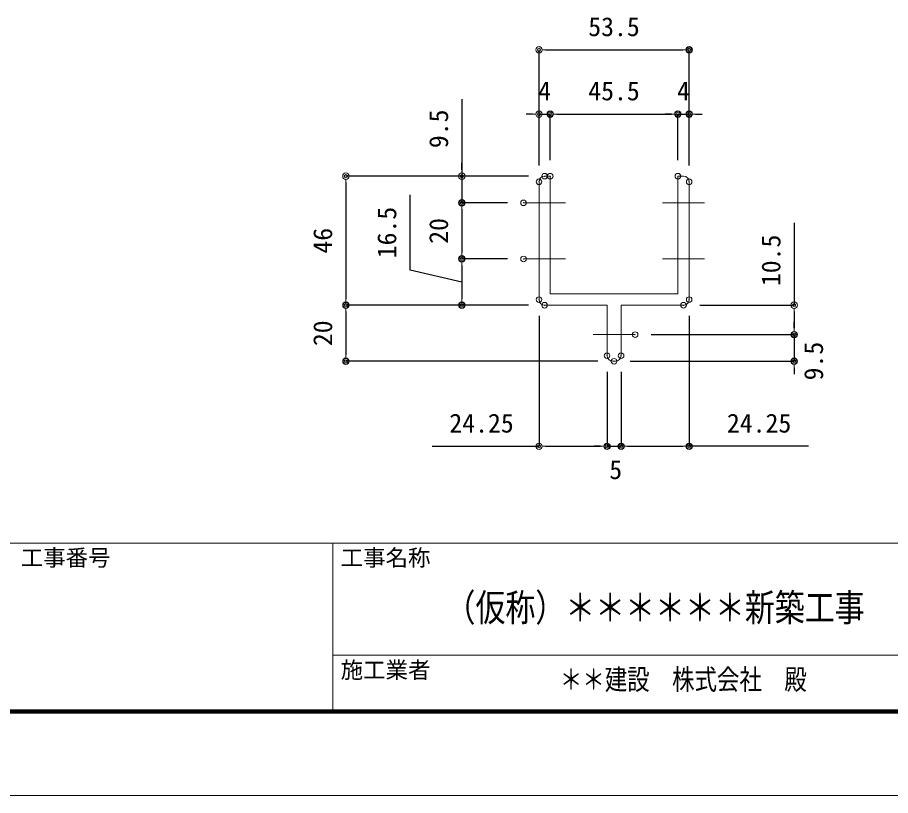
# Model space of a CAD drawing. Units: millimetres, scale not verified. Extents: x -1682 to 1682, y -1188 to 1188.
# Drawn here: x 217 to 839, y -1188 to -633 of the extents above; entities that cross this region are included whole.
import ezdxf
from ezdxf.enums import TextEntityAlignment as Align

# ---------------------------------------------------------------- set-up
doc = ezdxf.new("R2010")
doc.units = ezdxf.units.MM
doc.header["$LTSCALE"] = 8
doc.header["$PDMODE"] = 32
doc.header["$PDSIZE"] = 4
for name, color, linetype, lineweight in [('0-0_0', 7, 'Continuous', 18), ('0-1_DEFPOINTS', 7, 'Continuous', 18), ('0-4_WAKU', 7, 'Continuous', 18), ('0-C_4アルミ', 6, 'Continuous', 18)]:
    doc.layers.add(name, color=color, linetype=linetype, lineweight=lineweight)
doc.layers.add('0-2_MOJI', color=7, linetype='Continuous')
doc.layers.add('0-9_1手摺寸法', color=7, linetype='Continuous')
doc.styles.add('ＭＳ ゴシック', font='')
doc.styles.get('ＭＳ ゴシック').set_extended_font_data('MS Gothic')

# ---------------------------------------------------------------- blocks, each defined once
blk = doc.blocks.new('_ORIGIN2')
at = {"layer": '0-0_0'}
blk.add_line((-0.5, 0), (-1, 0), dxfattribs=at)
for radius in [0.5, 0.25]:
    blk.add_circle((0, 0), radius, dxfattribs=at)
blk = doc.blocks.new('D56')
at = {"layer": '0-1_DEFPOINTS'}
for p in [(734.599, -322.4), (592.984, -414.4), (734.599, -414.4)]:
    blk.add_point(p, dxfattribs=at)
at = {"layer": '0-9_1手摺寸法'}
for p, q in [((723.099, -322.4), (592.984, -322.4)), ((592.984, -327), (592.984, -409.8)), ((723.099, -414.4), (592.984, -414.4))]:
    blk.add_line(p, q, dxfattribs=at)
at = {"layer": '0-9_1手摺寸法', "xscale": 4.6, "yscale": 4.6}
for p, rotation in [((592.984, -322.4), 90), ((592.984, -414.4), 270)]:
    blk.add_blockref('_ORIGIN2', p, dxfattribs=dict(at, rotation=rotation))
at = {"layer": '0-9_1手摺寸法', "style": 'ＭＳ ゴシック'}
blk.add_text('46', height=13.49, rotation=90, dxfattribs=at).set_placement((587.234, -377.6), align=Align.BOTTOM_LEFT)
blk = doc.blocks.new('D57')
at = {"layer": '0-1_DEFPOINTS'}
for p in [(734.599, -322.4), (675.596, -341.4), (719.599, -341.4)]:
    blk.add_point(p, dxfattribs=at)
at = {"layer": '0-9_1手摺寸法'}
for p, q in [((675.596, -267.438), (675.596, -322.4)), ((675.596, -317.8), (675.596, -313.2)), ((723.099, -322.4), (675.596, -322.4)), ((675.596, -322.4), (675.596, -341.4)), ((675.596, -322.4), (675.596, -341.4)), ((708.099, -341.4), (675.596, -341.4)), ((675.596, -346), (675.596, -350.6))]:
    blk.add_line(p, q, dxfattribs=at)
at = {"layer": '0-9_1手摺寸法', "xscale": 4.6, "yscale": 4.6}
for p, rotation in [((675.596, -322.4), 270), ((675.596, -341.4), 90)]:
    blk.add_blockref('_ORIGIN2', p, dxfattribs=dict(at, rotation=rotation))
at = {"layer": '0-9_1手摺寸法', "style": 'ＭＳ ゴシック'}
blk.add_text('9.5', height=13.49, rotation=90, dxfattribs=at).set_placement((669.846, -302.409), align=Align.BOTTOM_LEFT)
blk = doc.blocks.new('D58')
at = {"layer": '0-1_DEFPOINTS'}
for p in [(719.599, -341.4), (675.596, -381.4), (719.599, -381.4)]:
    blk.add_point(p, dxfattribs=at)
at = {"layer": '0-9_1手摺寸法'}
for p, q in [((708.099, -341.4), (675.596, -341.4)), ((675.596, -346), (675.596, -376.8)), ((708.099, -381.4), (675.596, -381.4))]:
    blk.add_line(p, q, dxfattribs=at)
at = {"layer": '0-9_1手摺寸法', "xscale": 4.6, "yscale": 4.6}
for p, rotation in [((675.596, -341.4), 90), ((675.596, -381.4), 270)]:
    blk.add_blockref('_ORIGIN2', p, dxfattribs=dict(at, rotation=rotation))
at = {"layer": '0-9_1手摺寸法', "style": 'ＭＳ ゴシック'}
blk.add_text('20', height=13.49, rotation=90, dxfattribs=at).set_placement((669.846, -370.6), align=Align.BOTTOM_LEFT)
blk = doc.blocks.new('D59')
at = {"layer": '0-1_DEFPOINTS'}
for p in [(719.599, -381.4), (675.596, -414.4), (734.599, -414.4)]:
    blk.add_point(p, dxfattribs=at)
at = {"layer": '0-9_1手摺寸法'}
for p, q in [((708.099, -381.4), (675.596, -381.4)), ((675.596, -386), (675.596, -409.8)), ((723.099, -414.4), (675.596, -414.4))]:
    blk.add_line(p, q, dxfattribs=at)
blk.add_lwpolyline([(675.596, -397.9), (638.676, -389.338), (638.676, -335.781)], dxfattribs=at)
at = {"layer": '0-9_1手摺寸法', "xscale": 4.6, "yscale": 4.6}
for p, rotation in [((675.596, -381.4), 90), ((675.596, -414.4), 270)]:
    blk.add_blockref('_ORIGIN2', p, dxfattribs=dict(at, rotation=rotation))
at = {"layer": '0-9_1手摺寸法', "style": 'ＭＳ ゴシック'}
blk.add_text('16.5', height=13.49, rotation=90, dxfattribs=at).set_placement((632.926, -380.96), align=Align.BOTTOM_LEFT)
blk = doc.blocks.new('D60')
at = {"layer": '0-1_DEFPOINTS'}
for p in [(738.599, -278.107), (738.599, -322.4), (730.599, -326.4)]:
    blk.add_point(p, dxfattribs=at)
at = {"layer": '0-9_1手摺寸法'}
for p, q in [((725.999, -278.107), (721.399, -278.107)), ((730.599, -314.9), (730.599, -278.107)), ((730.599, -278.107), (738.599, -278.107)), ((738.599, -310.9), (738.599, -278.107)), ((743.199, -278.107), (747.799, -278.107))]:
    blk.add_line(p, q, dxfattribs=at)
at = {"layer": '0-9_1手摺寸法', "xscale": 4.6, "yscale": 4.6}
blk.add_blockref('_ORIGIN2', (730.599, -278.107), dxfattribs=at)
at = {"layer": '0-9_1手摺寸法', "xscale": 4.6, "yscale": 4.6, "rotation": 180}
blk.add_blockref('_ORIGIN2', (738.599, -278.107), dxfattribs=at)
at = {"layer": '0-9_1手摺寸法', "style": 'ＭＳ ゴシック'}
blk.add_text('4', height=13.49, dxfattribs=at).set_placement((729.999, -272.357), align=Align.BOTTOM_LEFT)
blk = doc.blocks.new('D61')
at = {"layer": '0-1_DEFPOINTS'}
for p in [(829.599, -278.107), (738.599, -322.4), (829.599, -322.4)]:
    blk.add_point(p, dxfattribs=at)
at = {"layer": '0-9_1手摺寸法'}
for p, q in [((738.599, -310.9), (738.599, -278.107)), ((743.199, -278.107), (824.999, -278.107)), ((829.599, -310.9), (829.599, -278.107))]:
    blk.add_line(p, q, dxfattribs=at)
at = {"layer": '0-9_1手摺寸法', "xscale": 4.6, "yscale": 4.6, "rotation": 180}
blk.add_blockref('_ORIGIN2', (738.599, -278.107), dxfattribs=at)
at = {"layer": '0-9_1手摺寸法', "xscale": 4.6, "yscale": 4.6}
blk.add_blockref('_ORIGIN2', (829.599, -278.107), dxfattribs=at)
at = {"layer": '0-9_1手摺寸法', "style": 'ＭＳ ゴシック'}
blk.add_text('45.5', height=13.49, dxfattribs=at).set_placement((765.699, -272.357), align=Align.BOTTOM_LEFT)
blk = doc.blocks.new('D62')
at = {"layer": '0-1_DEFPOINTS'}
for p in [(837.599, -278.107), (829.599, -322.4), (837.599, -326.4)]:
    blk.add_point(p, dxfattribs=at)
at = {"layer": '0-9_1手摺寸法'}
for p, q in [((824.999, -278.107), (820.399, -278.107)), ((829.599, -310.9), (829.599, -278.107)), ((829.599, -278.107), (837.599, -278.107)), ((837.599, -314.9), (837.599, -278.107)), ((842.199, -278.107), (846.799, -278.107))]:
    blk.add_line(p, q, dxfattribs=at)
at = {"layer": '0-9_1手摺寸法', "xscale": 4.6, "yscale": 4.6}
blk.add_blockref('_ORIGIN2', (829.599, -278.107), dxfattribs=at)
at = {"layer": '0-9_1手摺寸法', "xscale": 4.6, "yscale": 4.6, "rotation": 180}
blk.add_blockref('_ORIGIN2', (837.599, -278.107), dxfattribs=at)
at = {"layer": '0-9_1手摺寸法', "style": 'ＭＳ ゴシック'}
blk.add_text('4', height=13.49, dxfattribs=at).set_placement((828.999, -272.357), align=Align.BOTTOM_LEFT)
blk = doc.blocks.new('D63')
at = {"layer": '0-1_DEFPOINTS'}
for p in [(837.599, -232.338), (730.599, -326.4), (837.599, -326.4)]:
    blk.add_point(p, dxfattribs=at)
at = {"layer": '0-9_1手摺寸法'}
for p, q in [((730.599, -314.9), (730.599, -232.338)), ((735.199, -232.338), (832.999, -232.338)), ((837.599, -314.9), (837.599, -232.338))]:
    blk.add_line(p, q, dxfattribs=at)
at = {"layer": '0-9_1手摺寸法', "xscale": 4.6, "yscale": 4.6, "rotation": 180}
blk.add_blockref('_ORIGIN2', (730.599, -232.338), dxfattribs=at)
at = {"layer": '0-9_1手摺寸法', "xscale": 4.6, "yscale": 4.6}
blk.add_blockref('_ORIGIN2', (837.599, -232.338), dxfattribs=at)
at = {"layer": '0-9_1手摺寸法', "style": 'ＭＳ ゴシック'}
blk.add_text('53.5', height=13.49, dxfattribs=at).set_placement((765.699, -226.588), align=Align.BOTTOM_LEFT)
blk = doc.blocks.new('D64')
at = {"layer": '0-1_DEFPOINTS'}
for p in [(730.599, -410.4), (779.099, -450.4), (779.099, -515.038)]:
    blk.add_point(p, dxfattribs=at)
at = {"layer": '0-9_1手摺寸法'}
for p, q in [((730.599, -421.9), (730.599, -515.038)), ((779.099, -461.9), (779.099, -515.038)), ((654.52, -515.038), (730.599, -515.038)), ((735.199, -515.038), (774.499, -515.038))]:
    blk.add_line(p, q, dxfattribs=at)
at = {"layer": '0-9_1手摺寸法', "xscale": 4.6, "yscale": 4.6, "rotation": 180}
blk.add_blockref('_ORIGIN2', (730.599, -515.038), dxfattribs=at)
at = {"layer": '0-9_1手摺寸法', "xscale": 4.6, "yscale": 4.6}
blk.add_blockref('_ORIGIN2', (779.099, -515.038), dxfattribs=at)
at = {"layer": '0-9_1手摺寸法', "style": 'ＭＳ ゴシック'}
blk.add_text('24.25', height=13.49, dxfattribs=at).set_placement((666.71, -509.288), align=Align.BOTTOM_LEFT)
blk = doc.blocks.new('D65')
at = {"layer": '0-1_DEFPOINTS'}
for p in [(779.099, -450.4), (789.099, -450.4), (789.099, -515.038)]:
    blk.add_point(p, dxfattribs=at)
at = {"layer": '0-9_1手摺寸法'}
for p, q in [((779.099, -461.9), (779.099, -515.038)), ((789.099, -461.9), (789.099, -515.038)), ((774.499, -515.038), (769.899, -515.038)), ((779.099, -515.038), (789.099, -515.038)), ((793.699, -515.038), (798.299, -515.038))]:
    blk.add_line(p, q, dxfattribs=at)
at = {"layer": '0-9_1手摺寸法', "xscale": 4.6, "yscale": 4.6}
blk.add_blockref('_ORIGIN2', (779.099, -515.038), dxfattribs=at)
at = {"layer": '0-9_1手摺寸法', "xscale": 4.6, "yscale": 4.6, "rotation": 180}
blk.add_blockref('_ORIGIN2', (789.099, -515.038), dxfattribs=at)
at = {"layer": '0-9_1手摺寸法', "style": 'ＭＳ ゴシック'}
blk.add_text('5', height=13.49, dxfattribs=at).set_placement((780.665, -542.435), align=Align.BOTTOM_LEFT)
blk = doc.blocks.new('D66')
at = {"layer": '0-1_DEFPOINTS'}
for p in [(837.599, -410.4), (789.099, -450.4), (837.599, -515.038)]:
    blk.add_point(p, dxfattribs=at)
at = {"layer": '0-9_1手摺寸法'}
for p, q in [((837.599, -421.9), (837.599, -515.038)), ((789.099, -461.9), (789.099, -515.038)), ((793.699, -515.038), (832.999, -515.038)), ((922.713, -515.038), (837.599, -515.038))]:
    blk.add_line(p, q, dxfattribs=at)
at = {"layer": '0-9_1手摺寸法', "xscale": 4.6, "yscale": 4.6, "rotation": 180}
blk.add_blockref('_ORIGIN2', (789.099, -515.038), dxfattribs=at)
at = {"layer": '0-9_1手摺寸法', "xscale": 4.6, "yscale": 4.6}
blk.add_blockref('_ORIGIN2', (837.599, -515.038), dxfattribs=at)
at = {"layer": '0-9_1手摺寸法', "style": 'ＭＳ ゴシック'}
blk.add_text('24.25', height=13.49, dxfattribs=at).set_placement((864.523, -509.288), align=Align.BOTTOM_LEFT)
blk = doc.blocks.new('D67')
at = {"layer": '0-1_DEFPOINTS'}
for p in [(833.599, -414.4), (799.099, -435.4), (912.442, -435.4)]:
    blk.add_point(p, dxfattribs=at)
at = {"layer": '0-9_1手摺寸法'}
for p, q in [((912.442, -355.612), (912.442, -414.4)), ((845.099, -414.4), (912.442, -414.4)), ((912.442, -419), (912.442, -430.8)), ((810.599, -435.4), (912.442, -435.4))]:
    blk.add_line(p, q, dxfattribs=at)
at = {"layer": '0-9_1手摺寸法', "xscale": 4.6, "yscale": 4.6}
for p, rotation in [((912.442, -414.4), 90), ((912.442, -435.4), 270)]:
    blk.add_blockref('_ORIGIN2', p, dxfattribs=dict(at, rotation=rotation))
at = {"layer": '0-9_1手摺寸法', "style": 'ＭＳ ゴシック'}
blk.add_text('10.5', height=13.49, rotation=90, dxfattribs=at).set_placement((906.692, -400.791), align=Align.BOTTOM_LEFT)
blk = doc.blocks.new('D68')
at = {"layer": '0-1_DEFPOINTS'}
for p in [(799.099, -435.4), (784.099, -454.4), (912.442, -454.4)]:
    blk.add_point(p, dxfattribs=at)
at = {"layer": '0-9_1手摺寸法'}
for p, q in [((912.442, -430.8), (912.442, -426.2)), ((810.599, -435.4), (912.442, -435.4)), ((912.442, -435.4), (912.442, -454.4)), ((795.599, -454.4), (912.442, -454.4)), ((912.442, -459), (912.442, -463.6))]:
    blk.add_line(p, q, dxfattribs=at)
at = {"layer": '0-9_1手摺寸法', "xscale": 4.6, "yscale": 4.6}
for p, rotation in [((912.442, -435.4), 270), ((912.442, -454.4), 90)]:
    blk.add_blockref('_ORIGIN2', p, dxfattribs=dict(at, rotation=rotation))
at = {"layer": '0-9_1手摺寸法', "style": 'ＭＳ ゴシック'}
blk.add_text('9.5', height=13.49, rotation=90, dxfattribs=at).set_placement((937.057, -468.002), align=Align.BOTTOM_LEFT)
blk = doc.blocks.new('D69')
at = {"layer": '0-1_DEFPOINTS'}
for p in [(734.599, -414.4), (592.984, -454.4), (784.099, -454.4)]:
    blk.add_point(p, dxfattribs=at)
at = {"layer": '0-9_1手摺寸法'}
for p, q in [((723.099, -414.4), (592.984, -414.4)), ((592.984, -419), (592.984, -449.8)), ((772.599, -454.4), (592.984, -454.4))]:
    blk.add_line(p, q, dxfattribs=at)
at = {"layer": '0-9_1手摺寸法', "xscale": 4.6, "yscale": 4.6}
for p, rotation in [((592.984, -414.4), 90), ((592.984, -454.4), 270)]:
    blk.add_blockref('_ORIGIN2', p, dxfattribs=dict(at, rotation=rotation))
at = {"layer": '0-9_1手摺寸法', "style": 'ＭＳ ゴシック'}
blk.add_text('20', height=13.49, rotation=90, dxfattribs=at).set_placement((587.234, -443.6), align=Align.BOTTOM_LEFT)

msp = doc.modelspace()

# ---------------------------------------------------------------- linework, layer by layer
at = {"layer": '0-1_DEFPOINTS', "color": 5}
msp.add_line((-1682, -1188), (1682, -1188), dxfattribs=at)
at = {"layer": '0-4_WAKU'}
for p, q in [((-1602, -1008), (1598, -1008)), ((442, -1008), (442, -1128)), ((442, -1088), (1450, -1088)), ((-1603.2, -1129.2), (1599.2, -1129.2)), ((-1602.6, -1128.6), (1598.6, -1128.6)), ((-1602, -1128), (1598, -1128)), ((-1601.4, -1127.4), (1597.4, -1127.4)), ((-1600.8, -1126.8), (1596.8, -1126.8))]:
    msp.add_line(p, q, dxfattribs=at)
at = {"layer": '0-C_4アルミ'}
for p, q in [((592.86, -746.342), (596.86, -746.342)), ((596.86, -746.342), (596.86, -830.342)), ((687.86, -746.342), (687.86, -830.342)), ((687.86, -746.342), (691.86, -746.342)), ((588.86, -750.342), (588.86, -834.342)), ((695.86, -750.342), (695.86, -834.342)), ((577.86, -765.342), (607.86, -765.342)), ((706.86, -765.342), (676.86, -765.342)), ((577.86, -805.342), (607.86, -805.342)), ((706.86, -805.342), (676.86, -805.342)), ((596.86, -830.342), (687.86, -830.342)), ((592.86, -838.342), (637.36, -838.342)), ((637.36, -838.342), (637.36, -874.342)), ((647.36, -838.342), (691.86, -838.342)), ((647.36, -838.342), (647.36, -874.342)), ((627.36, -859.342), (657.36, -859.342)), ((641.36, -878.342), (643.36, -878.342))]:
    msp.add_line(p, q, dxfattribs=at)
for centre, start, end in [((592.86, -750.342), 90, 180), ((691.86, -750.342), 0, 90), ((592.86, -834.342), 180, 270), ((691.86, -834.342), 270, 0), ((641.36, -874.342), 180, 270), ((643.36, -874.342), 270, 0)]:
    msp.add_arc(centre, 4, start, end, dxfattribs=at)

# ---------------------------------------------------------------- block references
at = {"layer": '0-9_1手摺寸法'}
for name in ['D63', 'D60', 'D61', 'D62', 'D57', 'D56', 'D59', 'D58', 'D67', 'D64', 'D66', 'D69', 'D68', 'D65']:
    msp.add_blockref(name, (-141.739, -423.942), dxfattribs=at)

# ---------------------------------------------------------------- texts
at = {"layer": '0-0_0', "style": 'ＭＳ ゴシック', "width": 0.8}
for s, height, p in [('（仮称）＊＊＊＊＊＊新築工事', 19.55, (522.245, -1069.614)), ('＊＊建設\u3000株式会社\u3000殿', 14.66, (603.728, -1116.921))]:
    msp.add_text(s, height=height, dxfattribs=at).set_placement(p, align=Align.BOTTOM_LEFT)
at = {"layer": '0-2_MOJI', "style": 'ＭＳ ゴシック'}
for s, p in [('工事番号', (219.508, -1027.794)), ('工事名称', (447.508, -1027.794)), ('施工業者', (447.508, -1107.794))]:
    msp.add_text(s, height=11.73, dxfattribs=at).set_placement(p, align=Align.BOTTOM_LEFT)

doc.saveas('drawing.dxf')
